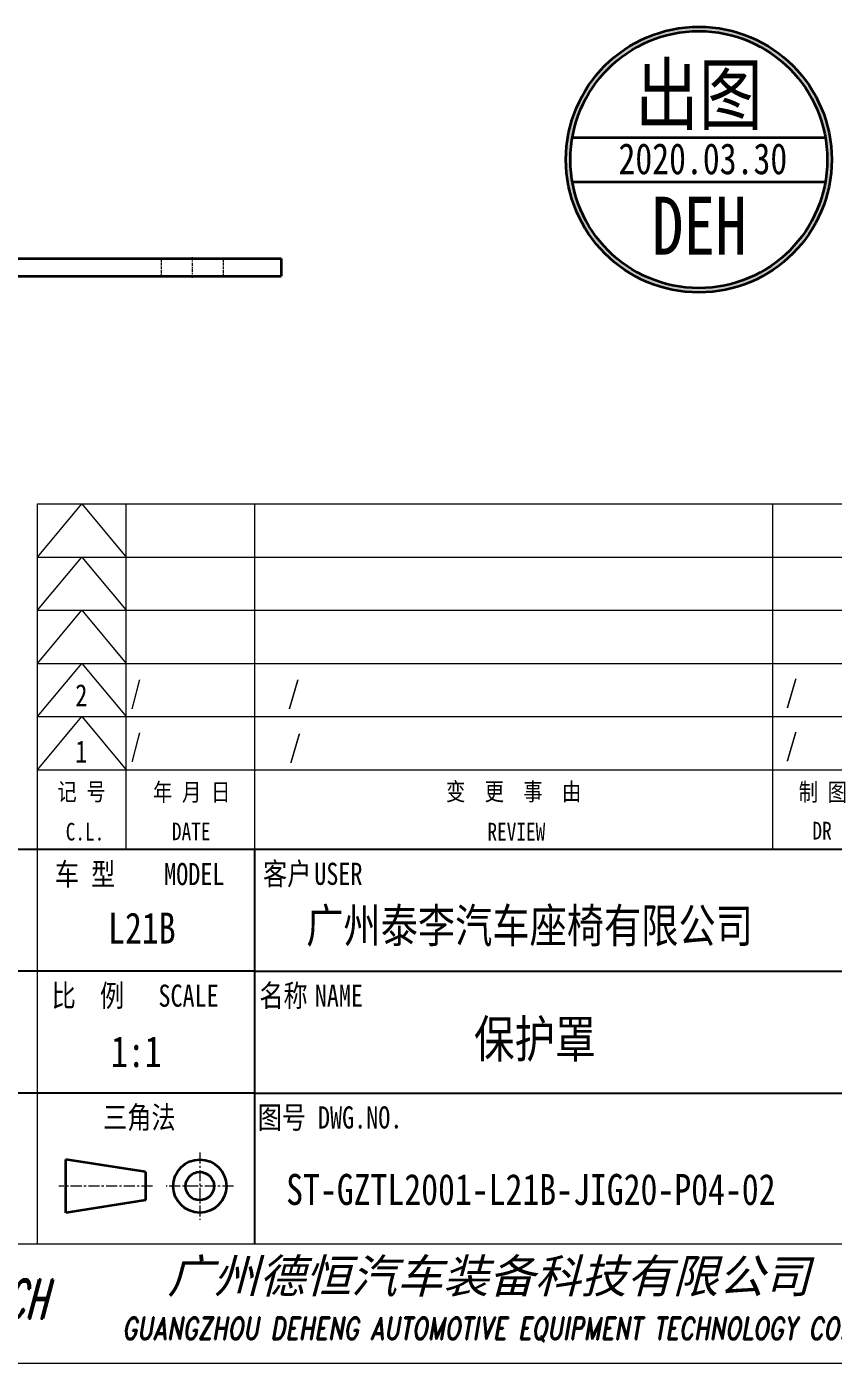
# Model space of a CAD drawing. Header units: millimetres. Extents: x 1333 to 359964, y -52803 to -5704.
# Drawn here: x 164474.2 to 164565.3, y -26401.6 to -26250.7 of the extents above; entities that cross this region are included whole.
import ezdxf
from ezdxf.enums import TextEntityAlignment as Align

# ---------------------------------------------------------------- set-up
doc = ezdxf.new("R2010")
doc.units = ezdxf.units.MM
doc.header["$LTSCALE"] = 0.5
for name, pattern in [('AM_ISO02W050x2', [3.75, 3, -0.75]), ('AM_ISO08W050x2', [9, 6, -0.75, 1.5, -0.75]), ('CENTER', [2, 1.25, -0.25, 0.25, -0.25]), ('DASHDOT', [18.5, 12, -3, 0.5, -3]), ('DASHED', [15, 12, -3])]:
    doc.linetypes.add(name, pattern=pattern)
for name, color, linetype, lineweight in [('中心线', 2, 'AM_ISO08W050x2', 18), ('印章专用-出图', 1, 'Continuous', 80), ('图框', 7, 'Continuous', 18), ('标注线', 3, 'Continuous', 18), ('粗实线', 7, 'Continuous', 35), ('虚线', 1, 'AM_ISO02W050x2', 18)]:
    doc.layers.add(name, color=color, linetype=linetype, lineweight=lineweight)
for name, color, linetype in [('图\\M+19E79\\M+195B6\\M+18E9A', 7, 'Continuous'), ('图号', 7, 'Continuous'), ('图名', 7, 'Continuous'), ('车型', 7, 'Continuous')]:
    doc.layers.add(name, color=color, linetype=linetype)
doc.layers.add('打印-禁用', color=7, linetype='Continuous', lineweight=15, plot=False)
doc.styles.add('STYLE1', font='')
doc.styles.add('国标', font='simfang.ttf', dxfattribs={"width": 0.8})
doc.styles.add('标题\\M+18E9A', font='romand.shx', dxfattribs={"oblique": 10, "bigfont": 'bigfont.shx'})
doc.styles.get('STYLE1').set_extended_font_data('SimSun')

# ---------------------------------------------------------------- blocks, each defined once
blk = doc.blocks.new('GZDEH零件A3图框V01版')
at = {"layer": '中心线', "color": 1, "linetype": 'CENTER', "lineweight": 5, "ltscale": 2}
for p, q in [((3175.82, -1822.66), (3175.82, -1830.26)), ((3170.49, -1826.46), (3159.89, -1826.46)), ((3179.62, -1826.46), (3172.02, -1826.46))]:
    blk.add_line(p, q, dxfattribs=at)
at = {"layer": '图\\M+19E79\\M+195B6\\M+18E9A', "color": 7}
blk.add_line((3272.49, -1788.46), (3092.49, -1788.46), dxfattribs=at)
at = {"layer": '图\\M+19E79\\M+195B6\\M+18E9A', "color": 9}
for p, q in [((3272.49, -1788.46), (3092.49, -1788.46)), ((3181.99, -1788.46), (3181.99, -1832.96)), ((3181.99, -1802.21), (3092.49, -1802.21)), ((3181.99, -1802.21), (3272.49, -1802.21)), ((3181.99, -1815.96), (3092.49, -1815.96)), ((3181.99, -1815.96), (3272.49, -1815.96))]:
    blk.add_line(p, q, dxfattribs=at)
at = {"layer": '图框', "linetype": 'Continuous'}
for p, q in [((3157.49, -1749.46), (3272.49, -1749.46)), ((3157.49, -1832.96), (3157.49, -1749.46)), ((2882.49, -1832.96), (3272.49, -1832.96))]:
    blk.add_line(p, q, dxfattribs=at)
at = {"layer": '图框', "color": 9}
for p, q in [((3157.49, -1755.46), (3162.49, -1749.46)), ((3162.49, -1749.46), (3167.49, -1755.46)), ((3167.49, -1788.46), (3167.49, -1749.46)), ((3240.49, -1788.46), (3240.49, -1749.46)), ((3157.49, -1755.46), (3272.49, -1755.46)), ((3157.49, -1761.46), (3162.49, -1755.46)), ((3162.49, -1755.46), (3167.49, -1761.46)), ((3157.49, -1761.46), (3272.49, -1761.46)), ((3157.49, -1767.46), (3162.49, -1761.46)), ((3162.49, -1761.46), (3167.49, -1767.46)), ((3157.49, -1767.46), (3272.49, -1767.46)), ((3157.49, -1773.46), (3162.49, -1767.46)), ((3162.49, -1767.46), (3167.49, -1773.46)), ((3157.49, -1773.46), (3272.49, -1773.46)), ((3157.49, -1779.46), (3162.49, -1773.46)), ((3162.49, -1773.46), (3167.49, -1779.46)), ((3157.49, -1779.46), (3272.49, -1779.46))]:
    blk.add_line(p, q, dxfattribs=at)
at = {"layer": '图框', "color": 9, "linetype": 'Continuous'}
blk.add_line((3181.99, -1749.46), (3181.99, -1832.96), dxfattribs=at)
at = {"layer": '图框', "color": 2, "linetype": 'ByBlock', "lineweight": 35}
for p, q in [((3169.69, -1824.86), (3160.69, -1823.46)), ((3160.69, -1829.46), (3160.69, -1823.46)), ((3169.69, -1824.86), (3169.69, -1828.06)), ((3169.69, -1828.06), (3160.69, -1829.46))]:
    blk.add_line(p, q, dxfattribs=at)
for radius in [3, 1.6]:
    blk.add_circle((3175.82, -1826.46), radius, dxfattribs=at)
at = {"layer": '打印-禁用', "linetype": 'Continuous'}
blk.add_line((2857.49, -1846.46), (3277.49, -1846.46), dxfattribs=at)
at = {"layer": '图\\M+19E79\\M+195B6\\M+18E9A', "color": 9, "style": '国标', "width": 0.8}
for s, p in [('车 型', (3162.87, -1791.2)), ('MODEL', (3175.2, -1791.24))]:
    blk.add_text(s, height=2.5, dxfattribs=at).set_placement(p, align=Align.MIDDLE)
for s, p in [('客户', (3185.68, -1792.46)), ('USER', (3191.46, -1792.46))]:
    blk.add_text(s, height=2.5, dxfattribs=at).set_placement(p, align=Align.CENTER)
for s, p in [('比  例\u3000', (3159.1, -1806.21)), ('SCALE', (3171.15, -1806.21)), ('名称\u3000', (3182.54, -1806.21)), ('NAME', (3188.8, -1806.21)), ('三角法', (3164.9, -1819.96)), ('图号', (3182.36, -1819.96)), ('DWG.NO.', (3189.16, -1819.96))]:
    blk.add_text(s, height=2.5, dxfattribs=at).set_placement(p)
at = {"layer": '图\\M+19E79\\M+195B6\\M+18E9A', "color": 7, "lineweight": -3, "style": 'STYLE1', "oblique": 15}
blk.add_text('广州德恒汽车装备科技有限公司', height=3.8, dxfattribs=at).set_placement((3172.16, -1838.51))
at = {"layer": '图\\M+19E79\\M+195B6\\M+18E9A', "color": 7, "style": '标题\\M+18E9A'}
for s, height, oblique, width, p in [('DEH-TECH', 4.4, 15, 0.6, (3149.16, -1839.21)), ('GUANGZHOU DEHENG AUTOMOTIVE EQUIPMENT TECHNOLOGY CO.,LTD ', 2.5, 10, 0.75, (3211.26, -1842.9))]:
    blk.add_text(s, height=height, dxfattribs=dict(at, oblique=oblique, width=width)).set_placement(p, align=Align.MIDDLE)
at = {"layer": '图框', "color": 9, "style": '国标', "width": 0.8}
for s, p in [('记 号', (3162.47, -1782.94)), ('年 月 日', (3174.9, -1782.98)), ('变  更  事  由', (3211.24, -1782.93)), ('C.L.', (3162.86, -1787.45)), ('DATE', (3174.85, -1787.42)), ('REVIEW', (3211.55, -1787.45))]:
    blk.add_text(s, height=2, dxfattribs=at).set_placement(p, align=Align.CENTER)
for s, p in [('制 图', (3246.15, -1781.95)), ('DR', (3246.06, -1786.34))]:
    blk.add_text(s, height=2, dxfattribs=at).set_placement(p, align=Align.MIDDLE)
blk = doc.blocks.new('DEH A3')
at = {"layer": '图框'}
blk.add_blockref('GZDEH零件A3图框V01版', (-2857.49, 1846.46), dxfattribs=at)
blk = doc.blocks.new('出图章')
at = {"layer": '印章专用-出图'}
h = blk.add_hatch(color=256, dxfattribs=at)
h.paths.add_polyline_path([(-15, 0, 1), (15, 0, 1)])
h.paths.add_polyline_path([(14.5, 0, -1), (-14.5, 0, -1)], flags=16)
h.paths.add_polyline_path([(-7.31, -12.35), (7.41, -12.35), (7.41, -2.73), (-7.31, -2.73)], flags=8)
at = {"layer": '印章专用-出图', "lineweight": 35}
for p, q in [((-14.28, 2.5), (14.28, 2.5)), ((-14.28, -2.5), (14.28, -2.5))]:
    blk.add_line(p, q, dxfattribs=at)
for radius in [15, 14.5]:
    blk.add_circle((0, 0), radius, dxfattribs=at)
at = {"layer": '印章专用-出图', "color": 4, "style": '国标', "width": 0.8}
blk.add_text('DEH', height=6.562, dxfattribs=at).set_placement((0.05, -10.74), align=Align.CENTER)
at = {"layer": '印章专用-出图', "color": 3, "style": '国标', "width": 0.8}
blk.add_attdef('出图', text='', height=6.6, dxfattribs=at).set_placement((0, 7.35), align=Align.MIDDLE_CENTER)
at = {"layer": '印章专用-出图', "color": 2, "style": '国标', "width": 0.8}
blk.add_attdef('XXXX.XX.XX', text='', height=3.5, dxfattribs=at).set_placement((0.45, 0.1), align=Align.MIDDLE_CENTER)
blk = doc.blocks.new('YZ-CT')
at = {"layer": '印章专用-出图'}
blk.add_blockref('出图章', (0.63, 0), dxfattribs=at).add_auto_attribs({'出图': '出图', 'XXXX.XX.XX': '2020.03.30'})

msp = doc.modelspace()

# ---------------------------------------------------------------- linework, layer by layer
at = {"layer": '中心线', "linetype": 'DASHDOT', "lineweight": 13, "ltscale": 0.06}
msp.add_line((164492.936, -26279.042), (164492.936, -26276.642), dxfattribs=at)
at = {"layer": '标注线'}
msp.add_line((160574.502, -26401.55), (179981.94, -26401.55), dxfattribs=at)
at = {"layer": '粗实线', "lineweight": 35}
for p, q in [((164263.936, -26276.842), (164502.936, -26276.842)), ((164263.936, -26278.842), (164502.936, -26278.842))]:
    msp.add_line(p, q, dxfattribs=at)
at = {"layer": '粗实线', "lineweight": 35, "ltscale": 0.05}
msp.add_line((164502.936, -26276.842), (164502.936, -26278.842), dxfattribs=at)
at = {"layer": '虚线', "linetype": 'DASHED', "lineweight": 13, "ltscale": 0.05}
for p, q in [((164489.436, -26278.842), (164489.436, -26276.842)), ((164496.436, -26278.842), (164496.436, -26276.842))]:
    msp.add_line(p, q, dxfattribs=at)

# ---------------------------------------------------------------- block references
at = {"layer": '印章专用-出图'}
msp.add_blockref('YZ-CT', (164549.46, -26265.679), dxfattribs=at)
at = {"layer": '图框'}
msp.add_blockref('DEH A3', (164175.43, -26401.55), dxfattribs=at)

# ---------------------------------------------------------------- texts
at = {"layer": '图\\M+19E79\\M+195B6\\M+18E9A', "color": 3, "style": '国标'}
for s, height, width, p in [('2', 2.5, 0.8, (164479.708, -26327.394)), ('/', 2.5, 0.705904, (164485.94, -26327.078)), ('/', 2.5, 0.8, (164503.675, -26327.078)), ('/', 2.5, 0.8, (164559.88, -26326.979)), ('1', 2.5, 0.8, (164479.697, -26333.754)), ('/', 2.5, 0.705904, (164485.94, -26333.078)), ('/', 2.5, 0.8, (164503.847, -26333.163)), ('/', 2.5, 0.8, (164559.88, -26332.979)), ('广州泰李汽车座椅有限公司', 3.85, 0.8, (164505.775, -26354.069)), ('1:1', 3.5, 0.8, (164483.73, -26368.117))]:
    msp.add_text(s, height=height, dxfattribs=dict(at, width=width)).set_placement(p)
at = {"layer": '图号', "color": 3, "style": '国标', "width": 0.8}
msp.add_text('ST-GZTL2001-L21B-JIG20-P04-02', height=3.5, dxfattribs=at).set_placement((164503.509, -26383.677))
at = {"layer": '图名', "color": 3, "style": '国标', "width": 0.8}
msp.add_text('保护罩', height=4.2, dxfattribs=at).set_placement((164531.582, -26367.037), align=Align.CENTER)
at = {"layer": '车型', "color": 3, "style": '国标', "width": 0.8}
msp.add_text('L21B', height=3.5, dxfattribs=at).set_placement((164487.224, -26354.169), align=Align.CENTER)

doc.saveas('drawing.dxf')
